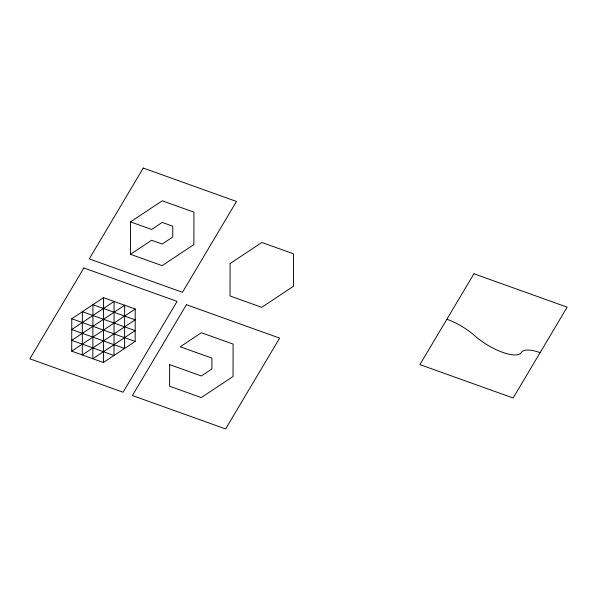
<?xml version="1.0" encoding="UTF-8"?>
<svg xmlns="http://www.w3.org/2000/svg" width="597" height="597" viewBox="0 0 597 597"><rect width="100%" height="100%" fill="white"/><g stroke="black" fill="none" stroke-linecap="round" stroke-linejoin="round"><path stroke-width="0.9" d="M71.715 351.163L71.767 318.746L103.52 297.672L135.213 309.022L135.161 341.447L103.408 362.521L71.715 351.163L135.213 309.022M103.408 362.521L103.52 297.672M130.437 254.3L130.489 221.883L162.242 200.808L193.935 212.159L193.883 244.583L162.13 265.658L130.437 254.3L151.601 240.255L162.168 244.039L172.749 237.016L172.772 226.211L162.205 222.427L151.623 229.449L130.489 221.883M71.767 318.746L135.161 341.447M540.203 352.67A32.551 10.977 30.7 0 0 521.397 352.461A32.335 10.903 30.7 0 1 502.667 352.357A32.335 10.903 30.7 0 1 474.802 335.768A32.551 10.977 30.7 0 0 446.974 319.283M82.356 311.716L82.282 354.954L135.198 319.835L92.938 304.694L92.848 358.737L135.183 330.641L82.356 311.716M114.087 301.455L113.997 355.499L71.737 340.357L124.654 305.239L124.579 348.469L71.752 329.551L114.087 301.455M169.638 364.61L169.6 386.229L201.293 397.58L233.046 376.513L233.099 344.088L201.405 332.73L180.242 346.782L211.935 358.133L211.92 368.939L201.331 375.968L169.638 364.61M230.099 263.553L230.039 295.978L261.74 307.336L293.485 286.262L293.545 253.837L261.844 242.486L230.099 263.553M83.856 267.978L29.85 358.819L123.072 392.214L177.085 301.373L83.856 267.978M143.265 168.055L89.259 258.897L182.481 292.291L236.487 201.45L143.265 168.055M186.406 304.709L132.4 395.55L225.621 428.944L279.627 338.103L186.406 304.709M473.928 273.762L419.915 364.603L513.144 397.998L567.15 307.156L473.928 273.762"/></g></svg>
